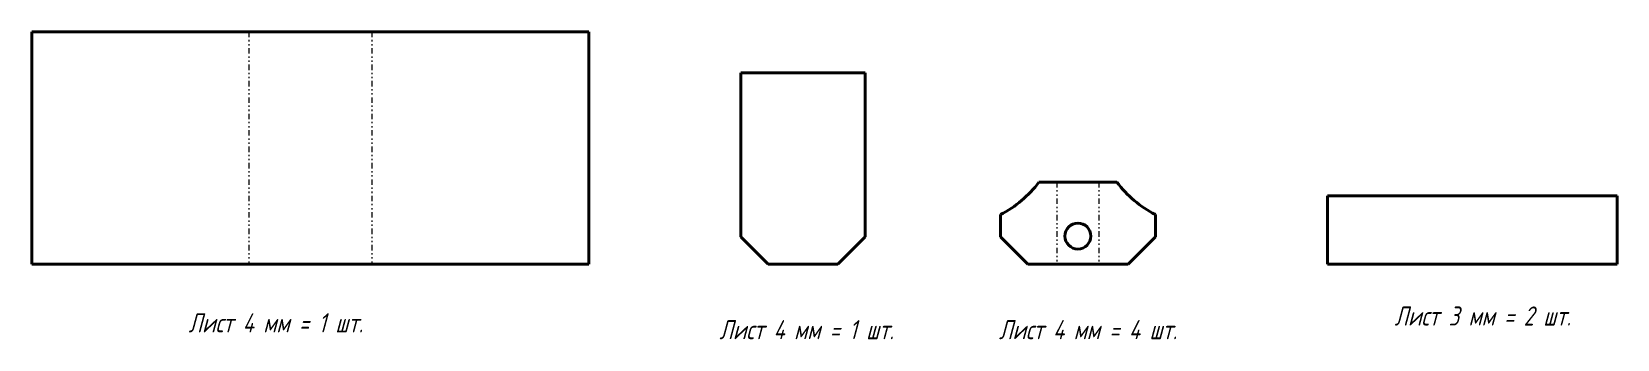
# Model space of a CAD drawing. Header units: millimetres. Extents: x 0 to 1163, y -55 to 170.
import ezdxf

# ---------------------------------------------------------------- set-up
doc = ezdxf.new("R2010")
doc.units = ezdxf.units.MM
doc.linetypes.add('K5LT_BASIC', pattern=[0])
doc.linetypes.add('K5LT_CHAIN_LINE_WITH_2_POINTS', pattern=[12, 4, -2, 1, -2, 1, -2])
doc.styles.add('KTEXTSTYLE', font='GOST_AU.SHX', dxfattribs={"width": 0.96, "height": 5})

msp = doc.modelspace()

# ---------------------------------------------------------------- linework, layer by layer
at = {"color": 7, "linetype": 'K5LT_BASIC', "lineweight": 40}
for p, q in [((0, 170), (0, 0)), ((150, 170), (0, 170)), ((168.2, 170), (150, 170)), ((240.2, 170), (168.2, 170)), ((258.4, 170), (240.2, 170)), ((408.4, 170), (258.4, 170)), ((408.4, 170), (408.4, 0)), ((611, 139.9), (520, 139.9)), ((520, 139.9), (520, 19.9)), ((611, 19.9), (611, 139.9)), ((747.3, 60), (738.5, 60)), ((756.1, 60), (747.3, 60)), ((778.1, 60), (756.1, 60)), ((786.9, 60), (778.1, 60)), ((795.6, 60), (786.9, 60)), ((1162.6, 50), (950, 50)), ((950, 50), (950, 0)), ((1162.6, 50), (1162.6, 0)), ((710.3, 36.2), (710.3, 20)), ((823.9, 36.2), (823.9, 20)), ((520, 19.9), (540, -0.1)), ((591, -0.1), (611, 19.9)), ((710.3, 20), (730.3, 0)), ((803.9, 0), (823.9, 20)), ((150, 0), (0, 0)), ((168.2, 0), (150, 0)), ((240.2, 0), (168.2, 0)), ((258.4, 0), (240.2, 0)), ((408.4, 0), (258.4, 0)), ((747.3, 0), (730.3, 0)), ((756.1, 0), (747.3, 0)), ((778.1, 0), (756.1, 0)), ((786.9, 0), (778.1, 0)), ((803.9, 0), (786.9, 0)), ((1162.6, 0), (950, 0)), ((540, -0.1), (591, -0.1))]:
    msp.add_line(p, q, dxfattribs=at)
at = {"color": 7, "linetype": 'K5LT_CHAIN_LINE_WITH_2_POINTS', "lineweight": 18}
for p, q in [((159.1, 170), (159.1, 0)), ((249.3, 170), (249.3, 0)), ((751.7, 60), (751.7, 0)), ((782.5, 60), (782.5, 0))]:
    msp.add_line(p, q, dxfattribs=at)
at = {"color": 7, "linetype": 'K5LT_BASIC', "lineweight": 40}
msp.add_circle((767.1, 20.5), 9.5, dxfattribs=at)
for centre, start, end in [((672.3, 110), 297.2473, 322.9573), ((861.9, 110), 217.0427, 242.7527)]:
    msp.add_arc(centre, 83, start, end, dxfattribs=at)

# ---------------------------------------------------------------- texts
at = {"color": 7, "char_height": 14, "attachment_point": 1, "style": 'KTEXTSTYLE'}
for s, insert in [('\\H3.5;\\W0.965;\\Q15;\\Q15;\\H14.00;Лист 3 мм = 2 шт.', (999.2, -31)), ('\\H3.5;\\W0.965;\\Q15;\\Q15;\\H14.00;Лист 4 мм = 1 шт.', (115, -36)), ('\\H3.5;\\W0.965;\\Q15;\\Q15;\\H14.00;Лист 4 мм = 1 шт.', (504.2, -41)), ('\\H3.5;\\W0.965;\\Q15;\\Q15;\\H14.00;Лист 4 мм = 4 шт.', (709.2, -41))]:
    msp.add_mtext(s, dxfattribs=dict(at, insert=insert))

doc.saveas('drawing.dxf')
